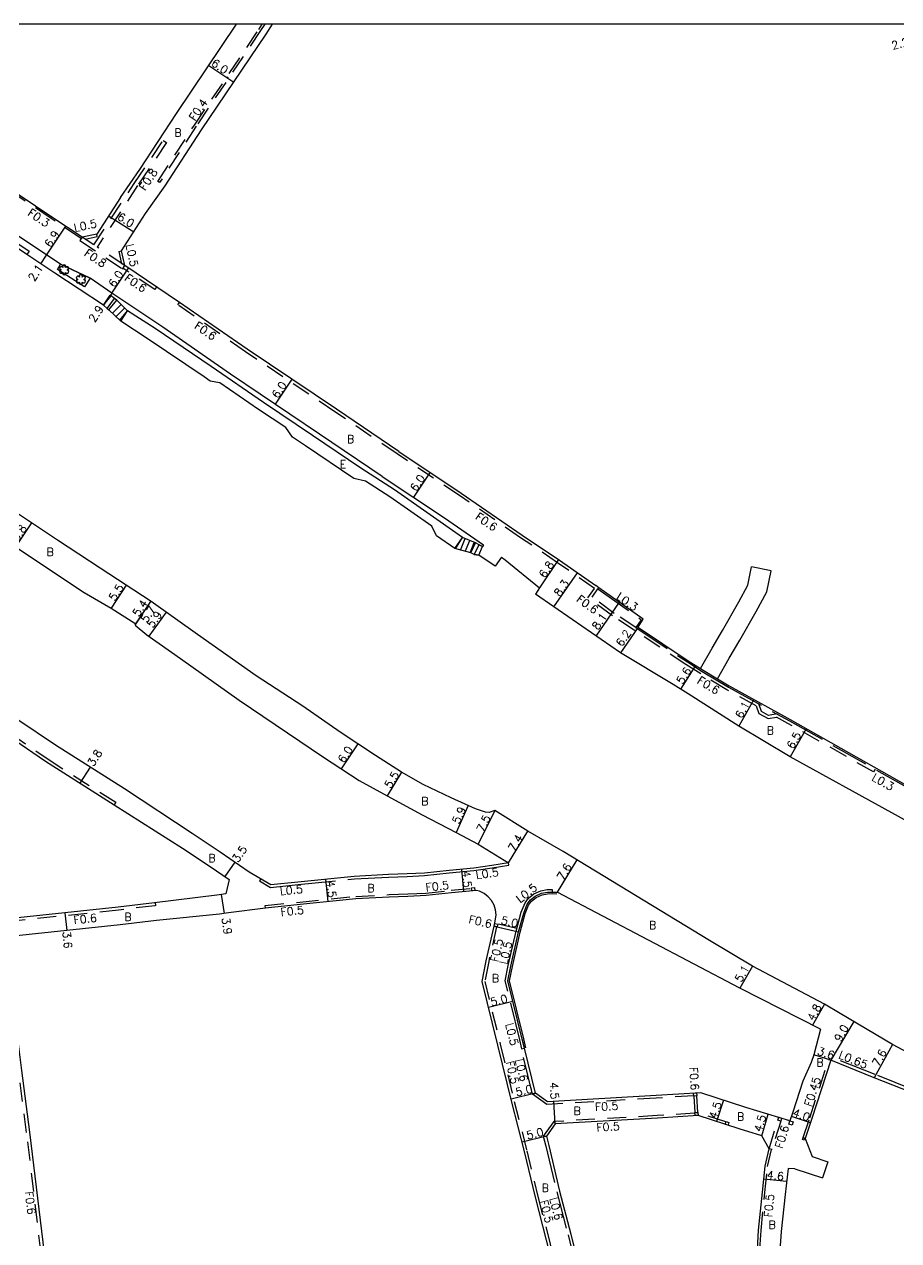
# Model space of a CAD drawing. Header units: metres. Extents: x -2400 to -1599, y -109200 to -108600.
# Drawn here: x -1957.2 to -1782.4, y -108843.2 to -108600 of the extents above; entities that cross this region are included whole.
import ezdxf

# ---------------------------------------------------------------- set-up
doc = ezdxf.new("R2010")
doc.units = ezdxf.units.M
doc.header["$LTSCALE"] = 2.5
doc.linetypes.add('22320', pattern=[2.5, 1.5, -1])
doc.linetypes.add('22330', pattern=[4, 3, -1])
doc.layers.get('0').update_dxf_attribs({"color": 150, "lineweight": 50})
for name, color, linetype in [('2101000', 7, 'Continuous'), ('2102000', 4, 'Continuous'), ('2102001', 191, 'Continuous'), ('2213000', 3, 'Continuous'), ('2214000', 240, 'Continuous'), ('2214110', 7, 'Continuous'), ('2214120', 6, 'Continuous'), ('2214990', 3, 'Continuous'), ('2232000', 120, '22320'), ('2233000', 120, '22330'), ('2235000', 4, 'Continuous'), ('2236100', 3, 'Continuous'), ('2239000', 3, 'Continuous'), ('6132000', 60, '61320'), ('9201100', 215, 'Continuous'), ('9201500', 222, 'Continuous'), ('9202100', 82, 'Continuous'), ('9203500', 155, 'Continuous'), ('999', 7, 'Continuous')]:
    doc.layers.add(name, color=color, linetype=linetype)
doc.styles.add('Dm_Anotation', font='txt.shx', dxfattribs={"bigfont": 'pscdm.shx'})
doc.linetypes.add('61320', pattern='A,0,[3,dmdr.shx,S=0.25,R=0,X=0,Y=0],1.5,[3,dmdr.shx,S=0.25,R=0,X=0,Y=0]', length=1.5)

# ---------------------------------------------------------------- blocks, each defined once
blk = doc.blocks.new('223900')
at = {"linetype": 'Continuous'}
for centre, start, end in [((-0.57735, 0.333333), 30, 270), ((-0.57735, -0.333333), 90, 330), ((0, 0.666667), 330, 210), ((0.57735, 0.333333), 270, 150), ((0.57735, -0.333333), 210, 90), ((0, -0.666667), 150, 30)]:
    blk.add_arc(centre, 0.333333, start, end, dxfattribs=at)

msp = doc.modelspace()

# ---------------------------------------------------------------- linework, layer by layer
at = {"layer": '2101000'}
for points in [[(-1939.74, -108653.75), (-1941.35, -108656.16), (-1951.13, -108649.73), (-1956.69, -108646.05), (-1969.67, -108637.39), (-1981.33, -108629.57), (-1996.2, -108619.89), (-2004.68, -108614.23), (-2023.46, -108601.81), (-2026.19, -108600)], [(-1938, -108634.6), (-1942.72, -108641.95), (-1945.65, -108642.57), (-1951.7, -108638.56), (-1964.67, -108629.9), (-1976.42, -108622.03), (-1991.28, -108612.35), (-1999.69, -108606.86), (-2009.77, -108600)], [(-1882.31, -108685.42), (-1894.81, -108676.97), (-1912.63, -108664.97), (-1926.16, -108655.63), (-1937.14, -108648.26), (-1937.75, -108645.32), (-1932.95, -108637.85), (-1929.05, -108632.33), (-1921.77, -108621.11), (-1908.87, -108601.96), (-1907.57, -108600)], [(-1934.08, -108629.06), (-1926.78, -108617.8), (-1914.78, -108600)], [(-1938, -108634.6), (-1934.08, -108629.06)], [(-1885.64, -108690.41), (-1898.17, -108681.94), (-1916.01, -108669.93), (-1929.53, -108660.59), (-1939.74, -108653.75)], [(-1882.31, -108685.42), (-1869.83, -108693.74), (-1857.63, -108702.17), (-1850.22, -108707.16), (-1842.95, -108712.22)], [(-1885.64, -108690.41), (-1873.2, -108698.71), (-1865.39, -108704.1)], [(-1773.41, -108809.41), (-1783.58, -108804.02), (-1794.08, -108797.81), (-1797.23, -108795.97), (-1811.61, -108788.34), (-1820.22, -108783.21), (-1849.48, -108765.4), (-1856.52, -108761.37), (-1863.1, -108757.24), (-1864.28, -108757.6), (-1865.01, -108757.57), (-1866.98, -108756.87), (-1871.83, -108754.71), (-1877.47, -108752.03), (-1881.78, -108749.57), (-1886.98, -108746.2), (-1894.07, -108741.53), (-1901.49, -108736.38), (-1910.88, -108730.31), (-1922.6, -108722.02), (-1931.83, -108715.45), (-1942.03, -108708.75), (-1950.59, -108703.16), (-1960.94, -108696.22)], [(-1965.38, -108700.15), (-1964.17, -108701.04), (-1953.79, -108707.99), (-1945.21, -108713.6)], [(-1861.82, -108706.56), (-1861.03, -108707.11), (-1854.2, -108712.68), (-1854.96, -108713.97)], [(-1945.21, -108713.6), (-1939.85, -108716.76), (-1934.88, -108719.91), (-1935.05, -108720.15), (-1932.68, -108722.09), (-1926.01, -108726.83), (-1914.28, -108735.13), (-1897.37, -108746.54), (-1890.28, -108751.21), (-1884.64, -108754.26), (-1877.67, -108758.11), (-1870.84, -108761.61), (-1866.45, -108763.96), (-1860.39, -108767.68)], [(-1834.49, -108720.56), (-1833.43, -108718.98), (-1842.34, -108712.66), (-1842.95, -108712.22)], [(-1705.95, -108799.3), (-1712.11, -108796.11), (-1728.02, -108787.62), (-1729.06, -108787.12), (-1731.74, -108785.82), (-1736.46, -108783.25), (-1742.44, -108780.1), (-1746.61, -108777.67), (-1754.4, -108773.59), (-1758.42, -108771.27), (-1774.69, -108762.67), (-1783.72, -108757.66), (-1804.04, -108746.51), (-1814.3, -108740.36), (-1824.49, -108733.88), (-1827.47, -108732), (-1838.01, -108725.67), (-1847.69, -108719.04), (-1854.96, -108713.97)], [(-1834.49, -108720.56), (-1834.41, -108720.61), (-1824.47, -108727.26), (-1821.97, -108728.85)], [(-1818.59, -108730.91), (-1816.28, -108732.31), (-1804.09, -108739.02), (-1780.71, -108752.24), (-1771.68, -108757.25), (-1765.48, -108760.73), (-1751.61, -108768.74), (-1751.01, -108769.07), (-1748.1, -108767.99), (-1743, -108754.25), (-1738.55, -108742.62)], [(-1884.4, -108770.04), (-1891.23, -108770.4), (-1902.49, -108771.55), (-1907.89, -108772.09), (-1912.23, -108769.52), (-1918.06, -108765.52), (-1923.63, -108761.82), (-1937.2, -108752.88), (-1950.95, -108744.15), (-1958.48, -108739.07), (-1966.03, -108734.61)], [(-1962.75, -108766.31), (-1965.2, -108747.77), (-1966.23, -108740.68), (-1964.73, -108739.68), (-1960.36, -108742.26), (-1952.98, -108747.36), (-1939.24, -108756.09), (-1925.57, -108764.74), (-1920.02, -108768.43), (-1916.27, -108770.99), (-1916.93, -108773.87), (-1918.71, -108774.13), (-1931.17, -108775.66), (-1938.47, -108776.53), (-1959.78, -108778.79)], [(-1860.39, -108767.68), (-1863.73, -108768.2), (-1867.35, -108768.72), (-1872.28, -108769.2), (-1877.22, -108769.75), (-1880.67, -108769.89), (-1884.4, -108770.04)], [(-1866.81, -108773.19), (-1871.82, -108773.67), (-1876.88, -108774.24), (-1880.49, -108774.39), (-1884.22, -108774.54)], [(-1863.03, -108779.34), (-1862.88, -108778.11), (-1862.98, -108777.09), (-1863.29, -108776.12), (-1863.78, -108775.23), (-1864.45, -108774.46), (-1865.25, -108773.83), (-1866.17, -108773.38), (-1866.81, -108773.19)], [(-1858.39, -108781.49), (-1857.35, -108777.72), (-1856.65, -108775.96), (-1856.01, -108775.11), (-1855.04, -108774.33), (-1853.79, -108773.76), (-1852.59, -108773.54), (-1851.65, -108773.52), (-1850.69, -108773.56)], [(-1798, -108800.95), (-1814.11, -108792.78), (-1850.69, -108773.56)], [(-1908.98, -108776.72), (-1916.37, -108777.68), (-1918.15, -108777.94), (-1930.75, -108779.24), (-1938.07, -108780.11), (-1959.38, -108782.37), (-1960.82, -108784.17), (-1959.71, -108793.77), (-1957.76, -108809.19), (-1956.15, -108821.52), (-1953.26, -108845.77), (-1953.19, -108846.31)], [(-1884.22, -108774.54), (-1890.89, -108774.88), (-1902.04, -108776.02), (-1908.98, -108776.72)], [(-1852.01, -108846.31), (-1852.76, -108843.17), (-1855.01, -108834.55), (-1857.2, -108825.4), (-1859.71, -108815.52), (-1862.52, -108804.13), (-1865.64, -108791.4), (-1864.84, -108787.3), (-1863.26, -108780.38), (-1863.03, -108779.34)], [(-1804.11, -108819.25), (-1812.91, -108816.6), (-1821.9, -108813.66), (-1830.87, -108814.24), (-1852.59, -108815.49), (-1855.01, -108813.72), (-1857.22, -108804.75), (-1857.66, -108802.94), (-1860.52, -108791.28), (-1859.95, -108788.33), (-1858.39, -108781.49)], [(-1798, -108800.95), (-1799.36, -108806.05), (-1799.87, -108807.61), (-1801.51, -108811.35), (-1803.53, -108817.54), (-1804.11, -108819.25)], [(-1795.94, -108807.17), (-1799.73, -108818.8), (-1801.08, -108822.78)], [(-1721.59, -108841.19), (-1724.01, -108840.05), (-1731.63, -108836.04), (-1741.55, -108831.7), (-1748.46, -108828.69), (-1755.69, -108826.3), (-1760.6, -108821.06), (-1769.35, -108816.3), (-1779.8, -108813.6), (-1787.29, -108810.65), (-1795.94, -108807.17)], [(-1810.91, -108846.31), (-1810.73, -108846.16), (-1810.63, -108844.93), (-1810.39, -108841.15), (-1809.61, -108833.57), (-1809.08, -108828.33), (-1808.25, -108824.86), (-1809.74, -108822.26), (-1814.26, -108820.9), (-1822.47, -108818.2), (-1830.6, -108818.74), (-1851.05, -108819.91), (-1852.82, -108822.33), (-1852.35, -108824.2), (-1850.16, -108833.33), (-1847.91, -108841.96), (-1846.87, -108846.31)], [(-1803.13, -108828.85), (-1804.5, -108828.79), (-1805.04, -108834.04), (-1805.9, -108841.44), (-1806.14, -108845.22), (-1806.23, -108846.31)]]:
    msp.add_lwpolyline(points, dxfattribs=at)
at = {"layer": '2102000'}
for points in [[(-1865.39, -108704.1), (-1865.61, -108704.41), (-1866.27, -108704.06), (-1866.98, -108703.71), (-1869.57, -108702.63), (-1883.19, -108693.07), (-1889.94, -108688.74), (-1899.59, -108682.2), (-1909.41, -108675.62), (-1919.84, -108668.46), (-1931.07, -108660.86), (-1936.55, -108657.27), (-1938.71, -108655.13), (-1939.15, -108654.84), (-1940.01, -108654.15)], [(-1941.35, -108656.16), (-1940.62, -108656.86), (-1940.3, -108657.07), (-1937.92, -108659.37)], [(-1884.11, -108694.5), (-1888.98, -108691.38), (-1891.35, -108690.81), (-1900.98, -108684.27), (-1903.55, -108682.55), (-1904.94, -108680.66), (-1910.37, -108677.03), (-1918.14, -108671.69), (-1920.06, -108671.34), (-1921.25, -108670.52), (-1932.46, -108662.94), (-1937.92, -108659.37)], [(-1871.12, -108704.84), (-1874.79, -108702.26), (-1875.72, -108700.39), (-1884.11, -108694.5)], [(-1866.32, -108706.13), (-1867.27, -108706.02), (-1867.94, -108705.69), (-1871.12, -108704.84)], [(-1861.82, -108706.56), (-1863.04, -108708.39), (-1866.32, -108706.13)], [(-1821.97, -108728.85), (-1819.67, -108724.78), (-1817.59, -108721.2), (-1814.34, -108715.47), (-1812.51, -108712.14), (-1811.78, -108708.49)], [(-1818.59, -108730.91), (-1816.24, -108726.75), (-1814.16, -108723.17), (-1810.88, -108717.4), (-1808.74, -108713.51), (-1807.9, -108709.26)], [(-1801.08, -108822.78), (-1799.67, -108826.43), (-1796.51, -108827.46)], [(-1796.51, -108827.46), (-1797.57, -108830.67)], [(-1803.13, -108828.85), (-1797.57, -108830.67)]]:
    msp.add_lwpolyline(points, dxfattribs=at)
at = {"layer": '2102001'}
msp.add_lwpolyline([(-1807.9, -108709.26), (-1811.78, -108708.49)], dxfattribs=at)
at = {"layer": '2213000'}
msp.add_lwpolyline([(-1939.74, -108653.75), (-1944.01, -108650.78), (-1949.97, -108647.98), (-1955.52, -108644.3), (-1968.5, -108635.64), (-1980.29, -108627.98), (-1995.16, -108618.3), (-2003.62, -108612.65), (-2022.21, -108600)], dxfattribs=at)
at = {"layer": '2214000'}
for points in [[(-1939.15, -108654.84), (-1940.01, -108654.15)], [(-1938.71, -108655.13), (-1936.55, -108657.27)], [(-1940.62, -108656.86), (-1941.35, -108656.16)], [(-1940.3, -108657.07), (-1937.92, -108659.37)], [(-1866.98, -108703.71), (-1869.57, -108702.63)], [(-1867.94, -108705.69), (-1871.12, -108704.84)], [(-1867.27, -108706.02), (-1866.32, -108706.13)], [(-1866.27, -108704.06), (-1865.61, -108704.41)]]:
    msp.add_lwpolyline(points, dxfattribs=at)
at = {"layer": '2214110'}
for points in [[(-1940.62, -108656.86), (-1939.15, -108654.84)], [(-1937.92, -108659.37), (-1936.55, -108657.27)], [(-1871.12, -108704.84), (-1869.57, -108702.63)], [(-1867.27, -108706.02), (-1866.27, -108704.06)]]:
    msp.add_lwpolyline(points, dxfattribs=at)
at = {"layer": '2214120'}
for points in [[(-1941.35, -108656.16), (-1940.01, -108654.15)], [(-1940.3, -108657.07), (-1938.71, -108655.13)], [(-1867.94, -108705.69), (-1866.98, -108703.71)], [(-1866.32, -108706.13), (-1865.61, -108704.41)]]:
    msp.add_lwpolyline(points, dxfattribs=at)
at = {"layer": '2214990'}
for points in [[(-1941.35, -108656.16), (-1939.85, -108654.28)], [(-1940.63, -108656.85), (-1939.15, -108654.84)], [(-1939.58, -108657.76), (-1937.83, -108656)], [(-1938.86, -108658.46), (-1937.12, -108656.71)], [(-1938.14, -108659.15), (-1936.55, -108657.27)], [(-1870.98, -108704.88), (-1869.57, -108702.63)], [(-1870.02, -108705.14), (-1869.06, -108702.85)], [(-1869.05, -108705.4), (-1868.14, -108703.23)], [(-1868.08, -108705.66), (-1867.23, -108703.61)]]:
    msp.add_lwpolyline(points, dxfattribs=at)
at = {"layer": '2232000'}
for points in [[(-1945.82, -108642.82), (-1951.87, -108638.8), (-1964.84, -108630.15), (-1976.58, -108622.28), (-1991.45, -108612.6), (-1999.85, -108607.11), (-2010.3, -108600)], [(-1909.14, -108600), (-1909.96, -108601.24), (-1922.86, -108620.39), (-1930.15, -108631.61), (-1930.48, -108631.4), (-1923.2, -108620.17), (-1910.29, -108601.01), (-1909.62, -108600)], [(-1943.32, -108644.13), (-1935.22, -108631.81), (-1929.45, -108623.2), (-1928.79, -108623.65)], [(-1928.79, -108623.65), (-1934.55, -108632.25), (-1942.65, -108644.58)], [(-1945.65, -108642.57), (-1946.1, -108643.23), (-1937.59, -108648.93), (-1937.14, -108648.26)], [(-1943.32, -108644.13), (-1945.65, -108642.57)], [(-1937.14, -108648.26), (-1942.65, -108644.58)], [(-1930.8, -108652.52), (-1931.13, -108653.02), (-1937.48, -108648.76)], [(-1882.64, -108685.92), (-1895.15, -108677.47), (-1912.97, -108665.47), (-1926.5, -108656.12), (-1926.16, -108655.63)], [(-1843.17, -108712.8), (-1850.56, -108707.66), (-1857.96, -108702.66), (-1870.17, -108694.24), (-1882.64, -108685.92)], [(-1810.85, -108736.32), (-1816.73, -108733.09), (-1821.96, -108729.92), (-1824.96, -108728.02), (-1834.99, -108721.31), (-1835.23, -108721.14), (-1839.59, -108718.28), (-1844.52, -108714.7), (-1843.17, -108712.8)], [(-1834.9, -108720.64), (-1839.25, -108717.79), (-1843.69, -108714.56), (-1842.51, -108712.9), (-1842.34, -108712.66)], [(-1810.85, -108736.32), (-1810.31, -108737.84), (-1808.5, -108738.84), (-1806.8, -108738.55)], [(-1806.7, -108737.92), (-1808.39, -108738.21), (-1809.82, -108737.42), (-1810.36, -108735.91)], [(-1931.03, -108775.65), (-1930.96, -108776.24), (-1931.1, -108776.26), (-1938.4, -108777.13), (-1959.96, -108779.42), (-1961.99, -108777.8), (-1963.35, -108766.38), (-1965.79, -108747.85), (-1966.87, -108740.39), (-1964.75, -108738.97), (-1960.04, -108741.75), (-1952.65, -108746.85), (-1938.92, -108755.58), (-1939.24, -108756.09)], [(-1787.09, -108748.98), (-1787.38, -108749.5), (-1804.53, -108739.8), (-1806.8, -108738.55)], [(-1908.98, -108776.72), (-1909.03, -108776.22), (-1902.09, -108775.53), (-1890.93, -108774.39), (-1884.24, -108774.04)], [(-1884.24, -108774.04), (-1880.51, -108773.89), (-1876.91, -108773.74), (-1871.87, -108773.18), (-1867.79, -108772.78)], [(-1862.77, -108780.49), (-1864.35, -108787.4), (-1865.12, -108791.39), (-1862.03, -108804.01), (-1859.23, -108815.4), (-1856.72, -108825.28), (-1854.53, -108834.42), (-1852.27, -108843.05), (-1851.5, -108846.31)], [(-1862.68, -108780.51), (-1858.87, -108781.38)], [(-1858.71, -108780.8), (-1862.55, -108779.92)], [(-1953.8, -108846.31), (-1953.85, -108845.85), (-1956.74, -108821.59), (-1958.35, -108809.26), (-1960.3, -108793.84), (-1961.41, -108784.24), (-1960.82, -108784.17)], [(-1801.08, -108822.78), (-1801.5, -108822.63), (-1800.16, -108818.66), (-1796.37, -108807.03), (-1795.94, -108807.17)], [(-1823.33, -108814.25), (-1830.84, -108814.74), (-1852.74, -108816), (-1855.58, -108813.93), (-1855.01, -108813.72)], [(-1823.33, -108814.35), (-1823.11, -108817.64)], [(-1822.51, -108817.61), (-1822.73, -108814.31)], [(-1823.11, -108817.74), (-1830.63, -108818.24), (-1851.31, -108819.43), (-1853.44, -108822.33), (-1852.82, -108822.33)], [(-1816.91, -108819.5), (-1822.41, -108817.7), (-1822.51, -108817.71)], [(-1808.25, -108824.86), (-1806.53, -108819.15)], [(-1805.96, -108819.32), (-1807.67, -108825.03), (-1808.25, -108824.86)], [(-1810.24, -108846.31), (-1810.13, -108844.97), (-1809.89, -108841.2), (-1809.12, -108833.63), (-1808.58, -108828.41), (-1807.77, -108825)]]:
    msp.add_lwpolyline(points, dxfattribs=at)
at = {"layer": '2233000'}
for points in [[(-1945.07, -108642.96), (-1942.62, -108642.44), (-1942.72, -108641.95)], [(-1937.14, -108648.26), (-1937.74, -108647.87), (-1938.24, -108645.43), (-1937.75, -108645.32)], [(-1842.34, -108712.66), (-1842.51, -108712.9), (-1833.84, -108719.06), (-1834.9, -108720.64)], [(-1834.9, -108720.64), (-1824.63, -108727.52), (-1821.65, -108729.41), (-1816.43, -108732.57), (-1804.23, -108739.28), (-1780.86, -108752.5), (-1771.83, -108757.51), (-1765.63, -108760.99), (-1751.75, -108769), (-1751.03, -108769.39), (-1748, -108768.27), (-1748.1, -108767.99)], [(-1821.97, -108728.85), (-1821.49, -108729.15), (-1818.59, -108730.91)], [(-1884.38, -108770.54), (-1880.65, -108770.39), (-1877.18, -108770.25), (-1872.23, -108769.7), (-1867.29, -108769.22), (-1863.66, -108768.7), (-1860.32, -108768.17), (-1860.39, -108767.68)], [(-1909.92, -108770.88), (-1910.17, -108771.31), (-1908, -108772.6), (-1902.44, -108772.04), (-1891.2, -108770.9), (-1884.38, -108770.54)], [(-1858.87, -108781.38), (-1857.83, -108777.56), (-1857.09, -108775.71), (-1856.38, -108774.76), (-1855.3, -108773.91), (-1853.94, -108773.28), (-1852.64, -108773.05), (-1851.66, -108773.02), (-1851.65, -108773.52)], [(-1857.7, -108804.87), (-1858.15, -108803.06), (-1861.03, -108791.29), (-1860.44, -108788.23), (-1858.87, -108781.38)], [(-1855.58, -108813.93), (-1857.8, -108804.89), (-1857.22, -108804.75)], [(-1768.96, -108815.6), (-1779.58, -108812.99), (-1787.05, -108810.04), (-1795.7, -108806.57), (-1795.94, -108807.17)], [(-1853.44, -108822.33), (-1852.93, -108824.35), (-1850.74, -108833.48), (-1848.49, -108842.11), (-1847.49, -108846.31)]]:
    msp.add_lwpolyline(points, dxfattribs=at)
at = {"layer": '2235000'}
for points in [[(-1867.14, -108773.22), (-1867.74, -108773.28), (-1867.8, -108772.69), (-1867.2, -108772.63)], [(-1862.68, -108780.51), (-1863.26, -108780.38), (-1863.13, -108779.79), (-1862.55, -108779.92)], [(-1822.73, -108814.31), (-1823.33, -108814.35), (-1823.37, -108813.75), (-1822.77, -108813.71)], [(-1822.47, -108818.2), (-1823.07, -108818.24), (-1823.11, -108817.64), (-1822.51, -108817.61)], [(-1816.49, -108820.17), (-1817.06, -108819.98), (-1816.87, -108819.41), (-1816.3, -108819.6)], [(-1805.96, -108819.32), (-1806.53, -108819.15), (-1806.36, -108818.57), (-1805.79, -108818.75)], [(-1803.44, -108819.45), (-1803.64, -108820.12), (-1804.31, -108819.92), (-1804.11, -108819.25)], [(-1801.08, -108822.78), (-1801.21, -108823.16), (-1801.58, -108823.03), (-1801.46, -108822.65)]]:
    msp.add_lwpolyline(points, close=True, dxfattribs=at)
at = {"layer": '2236100'}
for points in [[(-1956.24, -108645.38), (-1956.69, -108646.05), (-1969.67, -108637.39), (-1969.23, -108636.72)], [(-1944.01, -108650.78), (-1945.19, -108652.49), (-1950.6, -108649.05), (-1949.97, -108647.98)]]:
    msp.add_lwpolyline(points, close=True, dxfattribs=at)
at = {"layer": '6132000'}
msp.add_lwpolyline([(-1856.9, -108804.67), (-1857.34, -108802.86), (-1860.18, -108791.27), (-1859.62, -108788.4), (-1858.07, -108781.57), (-1857.04, -108777.82), (-1856.36, -108776.12), (-1855.78, -108775.34), (-1854.86, -108774.62), (-1853.69, -108774.07), (-1852.56, -108773.87), (-1851.65, -108773.85), (-1850.7, -108773.88)], dxfattribs=at)
at = {"layer": '9201100'}
for points in [[(-1920.32, -108608.22), (-1915.34, -108611.57)], [(-1916.41, -108610.81), (-1916.74, -108610.59)], [(-1952.75, -108646.14), (-1948.93, -108640.39)], [(-1940.36, -108638.28), (-1935.31, -108641.52)], [(-1953.91, -108647.89), (-1952.75, -108646.14)], [(-1939.74, -108653.75), (-1936.39, -108648.77)], [(-1939.74, -108653.75), (-1941.35, -108656.16)], [(-1903.72, -108670.97), (-1907.07, -108675.95)], [(-1903.72, -108670.97), (-1904.06, -108671.47)], [(-1876.07, -108689.58), (-1879.4, -108694.57)], [(-1955.76, -108699.69), (-1958.99, -108704.51)], [(-1850.4, -108707.04), (-1854.2, -108712.68)], [(-1851.33, -108716.5), (-1846.58, -108709.69)], [(-1936.83, -108712.17), (-1939.85, -108716.76)], [(-1935.05, -108720.15), (-1931.92, -108715.39)], [(-1934.88, -108719.91), (-1931.92, -108715.39)], [(-1842.85, -108722.35), (-1838.22, -108715.58)], [(-1928.87, -108717.55), (-1932.3, -108722.36)], [(-1834.49, -108720.56), (-1838.01, -108725.67)], [(-1822.98, -108728.21), (-1825.98, -108732.94)], [(-1811.36, -108735.02), (-1814.3, -108740.36)], [(-1800.84, -108740.86), (-1804.04, -108746.51)], [(-1890.53, -108743.86), (-1893.83, -108748.87)], [(-1944.07, -108748.52), (-1946.11, -108751.72)], [(-1881.78, -108749.57), (-1884.64, -108754.26)], [(-1868.43, -108756.22), (-1870.84, -108761.61)], [(-1863.1, -108757.24), (-1866.45, -108763.96)], [(-1860.39, -108767.68), (-1856.52, -108761.37)], [(-1846.74, -108767.06), (-1850.69, -108773.56)], [(-1915.14, -108767.52), (-1917.12, -108770.41)], [(-1869.82, -108768.96), (-1869.39, -108773.44)], [(-1896.46, -108775.45), (-1896.92, -108770.98)], [(-1917.82, -108774), (-1917.26, -108777.81)], [(-1949.12, -108777.66), (-1948.74, -108781.24)], [(-1863.26, -108780.38), (-1858.39, -108781.49)], [(-1811.61, -108788.34), (-1814.11, -108792.78)], [(-1859.51, -108795.41), (-1864.36, -108796.6)], [(-1797.23, -108795.97), (-1799.57, -108800.16)], [(-1791.36, -108799.42), (-1795.94, -108807.17)], [(-1783.58, -108804.02), (-1787.29, -108810.65)], [(-1795.94, -108807.17), (-1799.36, -108806.05)], [(-1855.01, -108813.72), (-1859.86, -108814.92)], [(-1851.05, -108819.91), (-1851.31, -108815.42)], [(-1817.4, -108815.13), (-1818.81, -108819.41)], [(-1809.74, -108822.26), (-1808.44, -108817.95)], [(-1800.02, -108819.67), (-1803.81, -108818.38)], [(-1852.82, -108822.33), (-1857.67, -108823.57)], [(-1804.77, -108831.42), (-1809.35, -108830.95)]]:
    msp.add_lwpolyline(points, dxfattribs=at)
at = {"layer": '999'}
msp.add_lwpolyline([(-2400, -109200), (-1600, -109200), (-1600, -108600), (-2400, -108600)], close=True, dxfattribs=at)

# ---------------------------------------------------------------- block references
at = {"layer": '2239000'}
for p in [(-1949.24, -108649.11), (-1945.91, -108651.04)]:
    msp.add_blockref('223900', p, dxfattribs=at)

# ---------------------------------------------------------------- texts
at = {"layer": '9201500', "style": 'Dm_Anotation'}
for s, rotation, p in [('2.2', 14.911, (-1783.54, -108605.08)), ('6.0', 326.0226, (-1919.97, -108608.13)), ('6.0', 327.2832, (-1938.77, -108638.89)), ('6.9', 56.4291, (-1951.96, -108644.78)), ('2.1', 56.4291, (-1955.25, -108651.55)), ('6.0', 56.1504, (-1939.19, -108652.76)), ('2.9', 56.1504, (-1943.16, -108659.75)), ('6.0', 56.0584, (-1906.53, -108674.96)), ('6.0', 56.2771, (-1878.86, -108693.58)), ('5.8', 56.171, (-1958.51, -108703.6)), ('6.8', 56.0023, (-1853.1, -108710.87)), ('8.3', 55.16, (-1850.11, -108714.59)), ('5.5', 56.6915, (-1939.12, -108715.48)), ('5.4', 56.7504, (-1934.33, -108718.6)), ('5.7', 56.6915, (-1932.71, -108719.83)), ('5.9', 54.5728, (-1931.53, -108720.85)), ('8.1', 55.6015, (-1842.5, -108721.25)), ('6.2', 55.4169, (-1837.72, -108724.6)), ('5.6', 57.6434, (-1825.57, -108732.11)), ('6.1', 61.169, (-1813.74, -108738.96)), ('6.5', 60.5017, (-1803.47, -108745.07)), ('3.8', 57.5601, (-1943.37, -108748.56)), ('6.0', 56.6076, (-1893.29, -108747.88)), ('5.5', 58.6561, (-1883.96, -108752.96)), ('5.9', 65.9159, (-1870.25, -108760.04)), ('7.5', 63.5435, (-1865.43, -108761.69)), ('7.4', 58.4248, (-1859.21, -108765.57)), ('3.5', 55.6313, (-1914.48, -108767.77)), ('4.5', 275.5012, (-1869.68, -108769.3)), ('7.6', 58.6696, (-1849.45, -108771.33)), ('4.5', 275.8342, (-1896.78, -108771.32)), ('3.9', 278.409, (-1917.74, -108778.75)), ('5.0', 347.1603, (-1862, -108779.88)), ('3.6', 276.0502, (-1949.58, -108781.47)), ('5.1', 60.6275, (-1813.84, -108791.71)), ('5.0', 13.7537, (-1863.79, -108796.36)), ('4.8', 60.8183, (-1799.4, -108799.48)), ('9.0', 60.7598, (-1793.96, -108803.62)), ('3.6', 341.9519, (-1798.79, -108805.98)), ('7.6', 60.7598, (-1786.37, -108808.54)), ('5.0', 13.8207, (-1858.76, -108814.39)), ('4.5', 273.2925, (-1852.11, -108811.59)), ('4.5', 71.8504, (-1818.79, -108819.04)), ('4.0', 341.2935, (-1803.69, -108818.32)), ('4.5', 73.2544, (-1809.81, -108821.64)), ('5.0', 14.2735, (-1856.57, -108823.03)), ('4.6', 354.177, (-1808.81, -108830.85))]:
    msp.add_text(s, height=1.6, rotation=rotation, dxfattribs=at).set_placement(p)
at = {"layer": '9202100', "style": 'Dm_Anotation'}
for s, p in [('B', (-1927.2, -108622.46)), ('B', (-1892.69, -108683.73)), ('E', (-1894.12, -108688.77)), ('B', (-1952.76, -108706.32)), ('B', (-1808.75, -108742.01)), ('B', (-1877.84, -108756.16)), ('B', (-1920.41, -108767.53)), ('B', (-1888.6, -108773.53)), ('B', (-1937.18, -108779.31)), ('B', (-1832.29, -108780.94)), ('B', (-1863.72, -108791.57)), ('B', (-1798.82, -108808.41)), ('B', (-1847.39, -108818.09)), ('B', (-1814.67, -108819.24)), ('B', (-1853.76, -108833.5)), ('B', (-1808.39, -108840.86))]:
    msp.add_text(s, height=1.6, dxfattribs=at).set_placement(p)
at = {"layer": '9203500', "style": 'Dm_Anotation'}
for s, rotation, p in [('F0.4', 56.0226, (-1923.07, -108619.47)), ('F0.8', 56.1826, (-1933.05, -108633.4)), ('F0.3', 326.2896, (-1956.7, -108638.07)), ('L0.5', 11.8562, (-1947.09, -108641.5)), ('F0.8', 326.2128, (-1945.37, -108646.12)), ('L0.5', 281.7168, (-1936.91, -108644.1)), ('F0.6', 326.1504, (-1937.32, -108651.11)), ('F0.6', 325.3615, (-1923.36, -108660.64)), ('F0.6', 325.395, (-1867.18, -108698.82)), ('F0.6', 324.0125, (-1846.98, -108715.27)), ('L0.3', 324.6211, (-1838.98, -108714.8)), ('F0.6', 328.8186, (-1822.81, -108731.67)), ('L0.3', 330.5017, (-1787.88, -108751.07)), ('L0.5', 8.2209, (-1866.8, -108770.95)), ('F0.5', 6.3911, (-1876.86, -108773.42)), ('L0.5', 38.6025, (-1858.07, -108775.8)), ('L0.5', 5.6959, (-1906.02, -108774.15)), ('F0.5', 5.8342, (-1905.88, -108778.35)), ('F0.6', 6.0502, (-1947.27, -108779.94)), ('F0.6', 347.1606, (-1868.46, -108779.7)), ('F0.5', 77.1603, (-1862.48, -108787.62)), ('L0.5', 77.1603, (-1860.67, -108788.11)), ('L0.5', 283.7701, (-1861.02, -108799.92)), ('L0.65', 338.087, (-1794.5, -108806.69)), ('F0.5', 283.8207, (-1860.94, -108807.52)), ('L0.6', 283.7959, (-1859.09, -108807.1)), ('F0.6', 273.7488, (-1824.21, -108808.55)), ('F0.45', 71.9519, (-1799.77, -108816.58)), ('F0.5', 3.2925, (-1843.05, -108817.32)), ('F0.5', 3.2925, (-1842.76, -108821.41)), ('F0.6', 73.3201, (-1805.6, -108824.94)), ('F0.6', 277.2513, (-1957.1, -108833.46)), ('F0.5', 284.6471, (-1854.14, -108835.34)), ('L0.6', 284.6471, (-1852.22, -108834.84)), ('F0.5', 84.1503, (-1807.72, -108838.64))]:
    msp.add_text(s, height=1.6, rotation=rotation, dxfattribs=at).set_placement(p)

doc.saveas('drawing.dxf')
